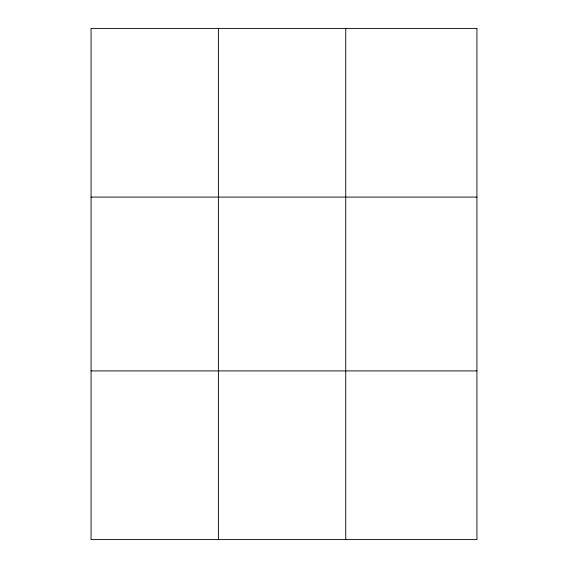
<?xml version="1.0" encoding="UTF-8"?>
<svg xmlns="http://www.w3.org/2000/svg" width="568" height="568" viewBox="0 0 568 568"><rect width="100%" height="100%" fill="white"/><g stroke="black" fill="none" stroke-linecap="round" stroke-linejoin="round"><path stroke-width="0.85" d="M218.403 539.6L218.403 28.4M345.734 539.6L345.734 28.4M91.072 197.096L476.928 197.096M91.072 370.904L476.928 370.904M476.928 28.4L476.928 539.6L91.072 539.6L91.072 28.4L476.928 28.4"/></g></svg>
